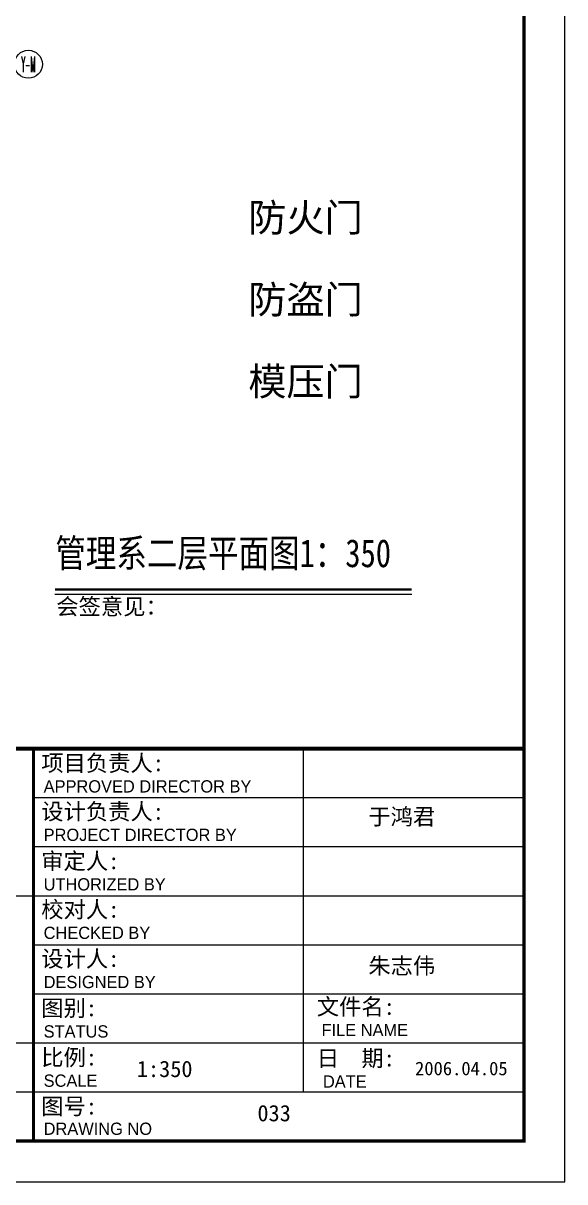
# Model space of a CAD drawing. Extents: x 2719331 to 3465925, y -270324 to -167476.
# Drawn here: x 2986526 to 3009750, y -268957 to -219270 of the extents above; entities that cross this region are included whole.
import ezdxf
from ezdxf.enums import TextEntityAlignment as Align

# ---------------------------------------------------------------- set-up
doc = ezdxf.new("R2010")
doc.units = 0
doc.header["$LTSCALE"] = 1500
doc.header["$MEASUREMENT"] = 0
doc.layers.get('0').update_dxf_attribs({"linetype": 'CONTINUOUS', "lineweight": 0})
for name, color, linetype, lineweight in [('AXIS', 7, 'CONTINUOUS', 5), ('AXIS_TEXT', 7, 'CONTINUOUS', 5), ('PUB_TEXT', 7, 'CONTINUOUS', 5), ('我的', 7, 'CONTINUOUS', 5)]:
    doc.layers.add(name, color=color, linetype=linetype, lineweight=lineweight)
doc.styles.add('COMPLEX', font='COMPLEX')
doc.styles.add('ST', font='SimSun.ttf')
doc.styles.get("Standard").update_dxf_attribs({"font": 'SIMHEI.TTF', "height": 1.2})

# ---------------------------------------------------------------- blocks, each defined once
blk = doc.blocks.new('_AXISO')
blk.add_circle((0, 0), 0.5)
at = {"layer": 'AXIS_TEXT', "style": 'COMPLEX', "width": 1.041667}
blk.add_attdef('A', text='', height=0.56, dxfattribs=at).set_placement((-0.25, -0.28), (0.25, -0.28), align=Align.FIT)

msp = doc.modelspace()

# ---------------------------------------------------------------- linework, layer by layer
at = {"layer": 'AXIS', "color": 250}
for p, q in [((2998532.6, -250376.6), (2998532.6, -265100.3)), ((2986968.4, -252480), (3007996.7, -252480)), ((2986968.4, -254583.4), (3007996.7, -254583.4)), ((2965940.2, -256686.8), (2986968.4, -256686.8)), ((2986968.4, -256686.8), (3007996.7, -256686.8)), ((2986968.4, -258790.2), (3007996.7, -258790.2)), ((2986968.4, -260893.6), (3007996.7, -260893.6)), ((2965940.2, -262996.9), (2986968.4, -262996.9)), ((2986968.4, -262996.9), (3007996.7, -262996.9)), ((2965940.2, -265100.3), (2986968.4, -265100.3)), ((2986968.4, -265100.3), (3007996.7, -265100.3))]:
    msp.add_line(p, q, dxfattribs=at)
msp.add_lwpolyline([(2873029, -167643.1), (2873029, -268956.6), (3009749.5, -268956.6), (3009749.5, -167643.1)], close=True, dxfattribs=at)
at = {"layer": 'AXIS', "color": 0, "const_width": 140.2}
msp.add_lwpolyline([(2874781.8, -169396), (2874781.8, -267203.7), (3007996.7, -267203.7), (3007996.7, -169396)], close=True, dxfattribs=at)
at = {"layer": 'AXIS', "color": 0}
for points, const_width in [([(2874781.8, -250376.6), (3007996.7, -250376.6)], 175.3), ([(2986968.4, -267203.7), (2986968.4, -250376.6)], 140.2)]:
    msp.add_lwpolyline(points, dxfattribs=dict(at, const_width=const_width))
at = {"layer": 'PUB_TEXT'}
msp.add_line((2987885.1, -243749.4), (3003186.8, -243749.4), dxfattribs=at)
at = {"layer": 'PUB_TEXT', "const_width": 100}
msp.add_lwpolyline([(2987885.1, -243549.4), (3003186.8, -243549.4)], dxfattribs=at)

# ---------------------------------------------------------------- block references
at = {"layer": '我的', "lineweight": 0}
ref = msp.add_blockref('_AXISO', (2986750.5, -221031.5), dxfattribs=dict(at, xscale=1200, yscale=1200, zscale=1200))
ref.add_attrib('A', 'Y-M', dxfattribs={"layer": 'AXIS_TEXT', "height": 672, "style": 'COMPLEX', "width": 0.275735}).set_placement((2986450.5, -221367.5), (2987050.5, -221367.5), align=Align.FIT)

# ---------------------------------------------------------------- texts
at = {"layer": 'AXIS', "color": 250, "attachment_point": 1}
for s, insert, char_height, width in [('{\\fSimHei|b0|i0|c134|p2;\\C5;防火门}', (2996176.3, -227006.5), 1200, 8327.344), ('{\\fSimHei|b0|i0|c134|p2;\\C5;防盗门}', (2996176.3, -230520.6), 1200, 8327.344), ('{\\fSimHei|b0|i0|c134|p2;\\C5;模压门}', (2996176.3, -234034.7), 1200, 8327.344), ('{\\fSimHei|b0|i0|c134|p2;\\C5;会签意见：}', (2987944.8, -243934), 701.131, 6476.823), ('{\\fSimHei|b0|i0|c134|p2;\\C5;项目负责人:}', (2987301.1, -250648.1), 701.131, 6476.823), ('\\fￋￎￌ￥|b0|i0|c134|p2;\\C5;APPROVED DIRECTOR BY', (2987402.7, -251735.5), 525.848, 10946.369), ('{\\fSimHei|b0|i0|c134|p2;\\C5;设计负责人:}', (2987301.1, -252725.7), 701.131, 6476.823), ('{\\fSimHei|b0|i0|c134|p2;\\C5;于鸿君}', (3001323.9, -252947.2), 701.131, 6476.823), ('\\fￋￎￌ￥|b0|i0|c134|p2;\\C5;PROJECT DIRECTOR BY', (2987402.7, -253813.1), 525.848, 10946.369), ('{\\fSimHei|b0|i0|c134|p2;\\C5;审定人:}', (2987301.1, -254848.1), 701.131, 6476.823), ('\\fￋￎￌ￥|b0|i0|c134|p2;\\C5;UTHORIZED BY', (2987402.7, -255935.5), 525.848, 10946.369), ('{\\fSimHei|b0|i0|c134|p2;\\C5;校对人:}', (2987301.1, -256927.3), 701.131, 6476.823), ('\\fￋￎￌ￥|b0|i0|c134|p2;\\C5;CHECKED BY', (2987402.7, -258014.7), 525.848, 10946.369), ('{\\fSimHei|b0|i0|c134|p2;\\C5;设计人:}', (2987301.1, -259037.9), 701.131, 6476.823), ('{\\fSimHei|b0|i0|c134|p2;\\C5;朱志伟}', (3001323.9, -259343), 701.131, 6476.823), ('\\fￋￎￌ￥|b0|i0|c134|p2;\\C5;DESIGNED BY', (2987402.7, -260125.3), 525.848, 10946.369), ('{\\fSimHei|b0|i0|c134|p2;\\C5;图别:}', (2987301.1, -261155.6), 701.131, 6476.823), ('{\\fSimHei|b0|i0|c134|p2;\\C5;文件名:}', (2999115.1, -261095.2), 701.131, 6476.823), ('\\fￋￎￌ￥|b0|i0|c134|p2;\\C5;STATUS', (2987402.7, -262243), 525.848, 10946.369), ('\\fￋￎￌ￥|b0|i0|c134|p2;\\C5;FILE NAME', (2999317.4, -262182.6), 525.848, 10946.369), ('{\\fSimHei|b0|i0|c134|p2;\\C5;比例:}', (2987301.1, -263267.2), 701.131, 6476.823), ('{\\fSimHei|b0|i0|c134|p2;\\C5;日  期:}', (2999115.1, -263305.1), 701.131, 6476.823), ('{\\C5;1:350}', (2991401, -263763.7), 701.131, 6476.823), ('{\\C5;2006.04.05}', (3003328.8, -263803.5), 583.333, 6476.823), ('\\fￋￎￌ￥|b0|i0|c134|p2;\\C5;SCALE', (2987402.7, -264354.6), 525.848, 10946.369), ('\\fￋￎￌ￥|b0|i0|c134|p2;\\C5;DATE', (2999377.8, -264392.5), 525.848, 10946.369), ('{\\fSimHei|b0|i0|c134|p2;\\C5;图号:}', (2987301.1, -265367.2), 701.131, 6476.823), ('{\\C5;033}', (2996569.8, -265659.8), 701.13, 6476.823), ('\\fￋￎￌ￥|b0|i0|c134|p2;\\C5;DRAWING NO', (2987402.7, -266417.7), 525.848, 10946.369)]:
    msp.add_mtext(s, dxfattribs=dict(at, insert=insert, char_height=char_height, width=width))
at = {"layer": 'PUB_TEXT', "style": 'ST', "width": 0.8}
msp.add_text('管理系二层平面图1：350', height=1200, dxfattribs=at).set_placement((2987900.2, -242597))

doc.saveas('drawing.dxf')
